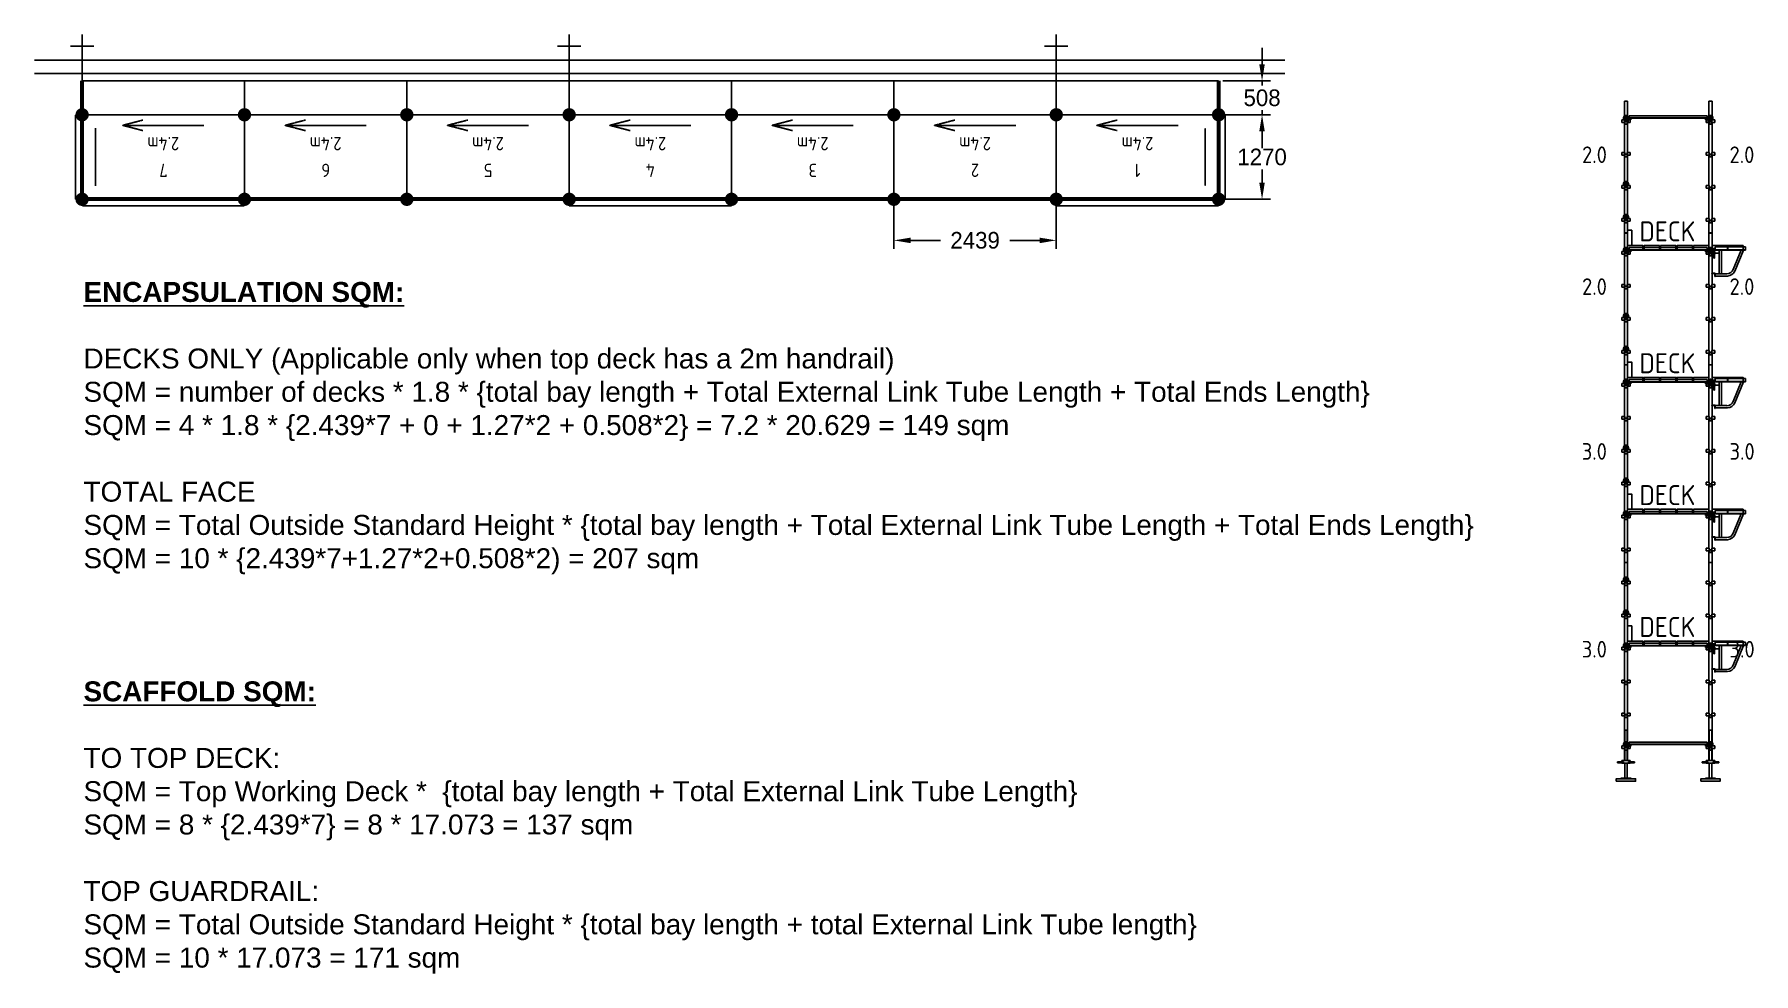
# Model space of a CAD drawing. Header units: millimetres. Extents: x 41163 to 66989, y 7825 to 21938.
import ezdxf
from ezdxf.enums import TextEntityAlignment as Align

# ---------------------------------------------------------------- set-up
doc = ezdxf.new("R2010")
doc.units = ezdxf.units.MM
doc.linetypes.add('KwikScaf_DASHED', pattern=[3.75, 2.5, -1.25])
doc.linetypes.add('KwikScaf_Line', pattern=[1, 1, 0])
doc.layers.add('ENCAPSULATION SQM', color=104, linetype='Continuous', lineweight=60)
for name, color, linetype in [('KwikScaf Matrix', 7, 'Continuous'), ('KwikScaf Schematic', 7, 'Continuous'), ('KwikScaf Sections', 7, 'Continuous')]:
    doc.layers.add(name, color=color, linetype=linetype)
doc.styles.add('KwikScaf ISO', font='isocp.shx')
doc.dimstyles.new('Scale 100 ISO-25', dxfattribs={"dimscale": 100, "dimtxt": 2.5, "dimasz": 2.5, "dimexe": 1.25, "dimexo": 0.625, "dimtad": 0, "dimtih": 1, "dimtoh": 1, "dimdsep": 46, "dimtxsty": 'Standard', "dimcen": 2.5, "dimadec": 0, "dimazin": 0, "dimtfac": 1, "dimtmove": 0, "dimatfit": 3, "dimfxl": 1, "dimarcsym": 0})

# ---------------------------------------------------------------- blocks, each defined once
blk = doc.blocks.new('2D Standard 3 Metre')
at = {"layer": 'KwikScaf Matrix', "color": 0, "extrusion": (0, 1, 0)}
for p, q in [((-185, -24), (-185, 24)), ((-185, 24), (-8, 24)), ((-33, 16), (7, 16)), ((-33, 16), (-33, 6)), ((-33, 6), (-33, -6)), ((-8, 64), (-8, 60)), ((-8, 64), (32, 64)), ((-8, 60), (-8, 22)), ((-8, 22), (32, 22)), ((-8, 22), (-8, 18)), ((32, 18), (-8, 18)), ((7, 6), (7, 16)), ((7, -6), (7, 6)), ((32, 60), (32, 64)), ((32, 22), (32, 60)), ((32, 24), (487, 24)), ((32, 18), (32, 22)), ((462, 16), (462, 6)), ((462, 16), (502, 16)), ((462, 6), (462, -6)), ((487, 64), (487, 60)), ((487, 64), (527, 64)), ((487, 60), (487, 22)), ((487, 22), (527, 22)), ((487, 22), (487, 18)), ((527, 18), (487, 18)), ((502, 6), (502, 16)), ((502, -6), (502, 6)), ((527, 60), (527, 64)), ((527, 22), (527, 60)), ((527, 24), (982, 24)), ((527, 18), (527, 22)), ((957, 16), (997, 16)), ((957, 16), (957, 6)), ((957, 6), (957, -6)), ((982, 64), (982, 60)), ((982, 64), (1022, 64)), ((982, 60), (982, 22)), ((982, 22), (1022, 22)), ((982, 22), (982, 18)), ((1022, 18), (982, 18)), ((997, 6), (997, 16)), ((997, -6), (997, 6)), ((1022, 60), (1022, 64)), ((1022, 22), (1022, 60)), ((1022, 24), (1477, 24)), ((1022, 18), (1022, 22)), ((1452, 16), (1492, 16)), ((1452, 16), (1452, 6)), ((1452, 6), (1452, -6)), ((1477, 64), (1477, 60)), ((1477, 64), (1517, 64)), ((1477, 60), (1477, 22)), ((1477, 22), (1517, 22)), ((1477, 22), (1477, 18)), ((1517, 18), (1477, 18)), ((1492, 6), (1492, 16)), ((1492, -6), (1492, 6)), ((1517, 60), (1517, 64)), ((1517, 22), (1517, 60)), ((1517, 24), (1972, 24)), ((1517, 18), (1517, 22)), ((1947, 16), (1987, 16)), ((1947, 16), (1947, 6)), ((1947, 6), (1947, -6)), ((1972, 64), (1972, 60)), ((1972, 64), (2012, 64)), ((1972, 60), (1972, 22)), ((1972, 22), (2012, 22)), ((1972, 22), (1972, 18)), ((2012, 18), (1972, 18)), ((1987, 6), (1987, 16)), ((1987, -6), (1987, 6)), ((2012, 60), (2012, 64)), ((2012, 22), (2012, 60)), ((2012, 24), (2467, 24)), ((2012, 18), (2012, 22)), ((2442, 16), (2442, 6)), ((2442, 16), (2482, 16)), ((2442, 6), (2442, -6)), ((2467, 64), (2467, 60)), ((2467, 64), (2507, 64)), ((2467, 60), (2467, 22)), ((2467, 22), (2507, 22)), ((2467, 22), (2467, 18)), ((2507, 18), (2467, 18)), ((2482, 6), (2482, 16)), ((2482, -6), (2482, 6)), ((2507, 60), (2507, 64)), ((2507, 22), (2507, 60)), ((2507, 24), (2787, 24)), ((2507, 18), (2507, 22)), ((2787, 24), (2787, -24)), ((-185, -24), (-8, -24)), ((-33, -6), (-33, -16)), ((-33, -16), (7, -16)), ((-8, -18), (32, -18)), ((-8, -18), (-8, -22)), ((-8, -22), (-8, -60)), ((-8, -22), (32, -22)), ((-8, -60), (-8, -64)), ((-8, -64), (32, -64)), ((7, -16), (7, -6)), ((32, -22), (32, -18)), ((32, -60), (32, -22)), ((32, -24), (487, -24)), ((32, -64), (32, -60)), ((462, -6), (462, -16)), ((462, -16), (502, -16)), ((487, -18), (527, -18)), ((487, -18), (487, -22)), ((487, -22), (487, -60)), ((487, -22), (527, -22)), ((487, -60), (487, -64)), ((487, -64), (527, -64)), ((502, -16), (502, -6)), ((527, -22), (527, -18)), ((527, -60), (527, -22)), ((527, -24), (982, -24)), ((527, -64), (527, -60)), ((957, -6), (957, -16)), ((957, -16), (997, -16)), ((982, -18), (1022, -18)), ((982, -18), (982, -22)), ((982, -22), (982, -60)), ((982, -22), (1022, -22)), ((982, -60), (982, -64)), ((982, -64), (1022, -64)), ((997, -16), (997, -6)), ((1022, -22), (1022, -18)), ((1022, -60), (1022, -22)), ((1022, -24), (1477, -24)), ((1022, -64), (1022, -60)), ((1452, -6), (1452, -16)), ((1452, -16), (1492, -16)), ((1477, -18), (1517, -18)), ((1477, -18), (1477, -22)), ((1477, -22), (1477, -60)), ((1477, -22), (1517, -22)), ((1477, -60), (1477, -64)), ((1477, -64), (1517, -64)), ((1492, -16), (1492, -6)), ((1517, -22), (1517, -18)), ((1517, -60), (1517, -22)), ((1517, -24), (1972, -24)), ((1517, -64), (1517, -60)), ((1947, -6), (1947, -16)), ((1947, -16), (1987, -16)), ((1972, -18), (2012, -18)), ((1972, -18), (1972, -22)), ((1972, -22), (1972, -60)), ((1972, -22), (2012, -22)), ((1972, -60), (1972, -64)), ((1972, -64), (2012, -64)), ((1987, -16), (1987, -6)), ((2012, -22), (2012, -18)), ((2012, -60), (2012, -22)), ((2012, -24), (2467, -24)), ((2012, -64), (2012, -60)), ((2442, -6), (2442, -16)), ((2442, -16), (2482, -16)), ((2467, -18), (2507, -18)), ((2467, -18), (2467, -22)), ((2467, -22), (2467, -60)), ((2467, -22), (2507, -22)), ((2467, -60), (2467, -64)), ((2467, -64), (2507, -64)), ((2482, -16), (2482, -6)), ((2507, -22), (2507, -18)), ((2507, -60), (2507, -22)), ((2507, -24), (2787, -24)), ((2507, -64), (2507, -60))]:
    blk.add_line(p, q, dxfattribs=at)
blk = doc.blocks.new('2D Standard 2 Metre')
at = {"layer": 'KwikScaf Matrix', "color": 0, "extrusion": (0, 1, 0)}
for p, q in [((-185, -24), (-185, 24)), ((-185, 24), (-8, 24)), ((-33, 16), (7, 16)), ((-33, 16), (-33, 6)), ((-33, 6), (-33, -6)), ((-8, 64), (-8, 60)), ((-8, 64), (32, 64)), ((-8, 60), (-8, 22)), ((-8, 22), (32, 22)), ((-8, 22), (-8, 18)), ((32, 18), (-8, 18)), ((7, 6), (7, 16)), ((7, -6), (7, 6)), ((32, 60), (32, 64)), ((32, 22), (32, 60)), ((32, 24), (487, 24)), ((32, 18), (32, 22)), ((462, 16), (502, 16)), ((462, 16), (462, 6)), ((462, 6), (462, -6)), ((487, 64), (487, 60)), ((487, 64), (527, 64)), ((487, 60), (487, 22)), ((487, 22), (527, 22)), ((487, 22), (487, 18)), ((527, 18), (487, 18)), ((502, 6), (502, 16)), ((502, -6), (502, 6)), ((527, 60), (527, 64)), ((527, 22), (527, 60)), ((527, 24), (982, 24)), ((527, 18), (527, 22)), ((957, 16), (997, 16)), ((957, 16), (957, 6)), ((957, 6), (957, -6)), ((982, 64), (982, 60)), ((982, 64), (1022, 64)), ((982, 60), (982, 22)), ((982, 22), (1022, 22)), ((982, 22), (982, 18)), ((1022, 18), (982, 18)), ((997, 6), (997, 16)), ((997, -6), (997, 6)), ((1022, 60), (1022, 64)), ((1022, 22), (1022, 60)), ((1022, 24), (1477, 24)), ((1022, 18), (1022, 22)), ((1452, 16), (1492, 16)), ((1452, 16), (1452, 6)), ((1452, 6), (1452, -6)), ((1477, 64), (1517, 64)), ((1477, 64), (1477, 60)), ((1477, 60), (1477, 22)), ((1477, 22), (1517, 22)), ((1477, 22), (1477, 18)), ((1517, 18), (1477, 18)), ((1492, 6), (1492, 16)), ((1492, -6), (1492, 6)), ((1517, 60), (1517, 64)), ((1517, 22), (1517, 60)), ((1517, 24), (1796, 24)), ((1517, 18), (1517, 22)), ((1796, 24), (1796, -24)), ((-185, -24), (-8, -24)), ((-33, -6), (-33, -16)), ((-33, -16), (7, -16)), ((-8, -18), (32, -18)), ((-8, -18), (-8, -22)), ((-8, -22), (-8, -60)), ((-8, -22), (32, -22)), ((-8, -60), (-8, -64)), ((-8, -64), (32, -64)), ((7, -16), (7, -6)), ((32, -22), (32, -18)), ((32, -60), (32, -22)), ((32, -24), (487, -24)), ((32, -64), (32, -60)), ((462, -6), (462, -16)), ((462, -16), (502, -16)), ((487, -18), (527, -18)), ((487, -18), (487, -22)), ((487, -22), (487, -60)), ((487, -22), (527, -22)), ((487, -60), (487, -64)), ((487, -64), (527, -64)), ((502, -16), (502, -6)), ((527, -22), (527, -18)), ((527, -60), (527, -22)), ((527, -24), (982, -24)), ((527, -64), (527, -60)), ((957, -6), (957, -16)), ((957, -16), (997, -16)), ((982, -18), (1022, -18)), ((982, -18), (982, -22)), ((982, -22), (982, -60)), ((982, -22), (1022, -22)), ((982, -60), (982, -64)), ((982, -64), (1022, -64)), ((997, -16), (997, -6)), ((1022, -22), (1022, -18)), ((1022, -60), (1022, -22)), ((1022, -24), (1477, -24)), ((1022, -64), (1022, -60)), ((1452, -6), (1452, -16)), ((1452, -16), (1492, -16)), ((1477, -18), (1517, -18)), ((1477, -18), (1477, -22)), ((1477, -22), (1517, -22)), ((1477, -22), (1477, -60)), ((1477, -60), (1477, -64)), ((1477, -64), (1517, -64)), ((1492, -16), (1492, -6)), ((1517, -22), (1517, -18)), ((1517, -60), (1517, -22)), ((1517, -24), (1796, -24)), ((1517, -64), (1517, -60))]:
    blk.add_line(p, q, dxfattribs=at)
blk = doc.blocks.new('2D Jack Adjustable Screw')
at = {"color": 0, "extrusion": (1, -1.83691e-16, 2.30446e-16)}
for p, q in [((-265.5, 100), (-273.5, 100)), ((-273.5, 100), (-273.5, -52)), ((-265.5, 100), (-265.5, -52)), ((-265.5, 42.5), (-40, 42.5)), ((-265.5, 5.5), (-40, 5.5)), ((-40, 87.75), (-35, 87.75)), ((-40, 87.75), (-40, 24)), ((-40, 24), (-40, -39.75)), ((-35, 151.5), (-20, 151.5)), ((-35, 62.25), (-35, 151.5)), ((-35, 62.25), (-20, 62.25)), ((-20, 62.25), (-20, 151.5)), ((-20, 87.75), (0, 87.75)), ((0, 24), (0, 87.75)), ((0, 42.5), (454.5, 42.5)), ((0, -39.75), (0, 24)), ((0, 5.5), (454.5, 5.5)), ((454.5, 24), (454.5, 42.5)), ((454.5, 5.5), (454.5, 24)), ((-265.5, -52), (-273.5, -52)), ((-40, -39.75), (-35, -39.75)), ((-20, -14.25), (-35, -14.25)), ((-35, -103.5), (-35, -14.25)), ((-35, -103.5), (-20, -103.5)), ((-20, -103.5), (-20, -14.25)), ((-20, -39.75), (0, -39.75))]:
    blk.add_line(p, q, dxfattribs=at)
blk = doc.blocks.new('2D SBB 2 Board')
at = {"color": 0}
for p, q in [((47, 440), (0, 440)), ((0, 440), (0, 392)), ((0, 392), (106, 392)), ((8, 466), (38, 466)), ((11, 440), (8, 466)), ((28, 316), (18, 392)), ((38, 316), (28, 316)), ((38, 466), (38, 440)), ((38, 392), (38, 316)), ((504, 491), (47, 491)), ((47, 491), (47, 445)), ((504, 445), (47, 445)), ((47, 445), (47, 440)), ((504, 440), (47, 440)), ((106, 392), (106, 440)), ((106, 84), (106, 392)), ((140, 84), (140, 440)), ((315, 147), (437, 440)), ((343, 124), (473, 440)), ((504, 445), (504, 491)), ((504, 440), (504, 445)), ((-4, 93), (47, 93)), ((-4, 88), (-4, 93)), ((42, 88), (-4, 88)), ((42, 42), (42, 88)), ((47, 42), (42, 42)), ((47, 93), (47, 42)), ((47, 84), (106, 84)), ((47, 50), (232, 50)), ((106, 84), (123, 84)), ((123, 84), (140, 84)), ((140, 84), (222, 84))]:
    blk.add_line(p, q, dxfattribs=at)
for radius, start, end in [(102, 270, 339.4078), (136, 274.3209, 333.1791)]:
    blk.add_arc((222, 185), radius, start, end, dxfattribs=at)
blk = doc.blocks.new('2D Transom 1.2 Metre')
at = {"color": 0, "extrusion": (0, 1, -1.83691e-16)}
for p, q in [((0, 50), (20, 50)), ((0, -25), (0, 50)), ((50, 0), (13, 0)), ((20, 50), (17, 25)), ((17, 25), (25, 25)), ((1197, 63), (25, 63)), ((25, 63), (25, 30)), ((1197, 30), (25, 30)), ((25, 30), (25, 25)), ((1197, 25), (25, 25)), ((50, 25), (50, 0)), ((1172, 25), (1172, 0)), ((1197, 30), (1197, 63)), ((1197, 25), (1197, 30)), ((1205, 25), (1197, 25)), ((1202, 50), (1205, 25)), ((1222, 50), (1202, 50)), ((1222, -25), (1222, 50)), ((10, -25), (0, -25)), ((13, 0), (10, -25)), ((1172, 0), (1209, 0)), ((1209, 0), (1212, -25)), ((1212, -25), (1222, -25))]:
    blk.add_line(p, q, dxfattribs=at)
blk = doc.blocks.new('*D24')
at = {"color": 0, "lineweight": -2, "transparency": 16777216}
for p, q in [((54074, 19398), (54074, 18718)), ((56513, 19398), (56513, 18718)), ((54324, 18843), (54773, 18843)), ((56263, 18843), (55815, 18843))]:
    blk.add_line(p, q, dxfattribs=at)
at = {"color": 0, "transparency": 16777216}
for points in [[(54324, 18884), (54324, 18801), (54074, 18843)], [(56263, 18884), (56263, 18801), (56513, 18843)]]:
    blk.add_solid(points, dxfattribs=at)
at = {"layer": 'Defpoints', "color": 0, "transparency": 16777216}
for p in [(54074, 19460), (56513, 19460), (56513, 18843)]:
    blk.add_point(p, dxfattribs=at)
at = {"color": 0, "transparency": 16777216, "insert": (55294, 18843), "char_height": 250, "attachment_point": 5}
blk.add_mtext('2439', dxfattribs=at)
blk = doc.blocks.new('*D25')
at = {"color": 0, "lineweight": -2, "transparency": 16777216}
for p, q in [((59015, 20730), (59730, 20730)), ((59605, 20480), (59605, 20283)), ((59605, 19710), (59605, 19908)), ((59015, 19460), (59730, 19460))]:
    blk.add_line(p, q, dxfattribs=at)
at = {"color": 0, "transparency": 16777216}
for points in [[(59563, 20480), (59646, 20480), (59605, 20730)], [(59563, 19710), (59646, 19710), (59605, 19460)]]:
    blk.add_solid(points, dxfattribs=at)
at = {"layer": 'Defpoints', "color": 0, "transparency": 16777216}
for p in [(58952, 20730), (59605, 20730), (58952, 19460)]:
    blk.add_point(p, dxfattribs=at)
at = {"color": 0, "transparency": 16777216, "insert": (59605, 20095), "char_height": 250, "attachment_point": 5}
blk.add_mtext('1270', dxfattribs=at)
blk = doc.blocks.new('*D26')
at = {"color": 0, "lineweight": -2, "transparency": 16777216}
for p, q in [((59605, 21488), (59605, 21738)), ((59015, 21238), (59730, 21238)), ((59605, 21238), (59605, 21172)), ((59015, 20730), (59730, 20730)), ((59605, 20730), (59605, 20797)), ((59605, 20480), (59605, 20230))]:
    blk.add_line(p, q, dxfattribs=at)
at = {"color": 0, "transparency": 16777216}
for points in [[(59563, 21488), (59646, 21488), (59605, 21238)], [(59563, 20480), (59646, 20480), (59605, 20730)]]:
    blk.add_solid(points, dxfattribs=at)
at = {"layer": 'Defpoints', "color": 0, "transparency": 16777216}
for p in [(58952, 21238), (59605, 21238), (58952, 20730)]:
    blk.add_point(p, dxfattribs=at)
at = {"color": 0, "transparency": 16777216, "insert": (59605, 20984), "char_height": 250, "attachment_point": 5}
blk.add_mtext('508', dxfattribs=at)

msp = doc.modelspace()

# ---------------------------------------------------------------- linework, layer by layer
for p, q in [((41162.534, 21548.373), (59945.454, 21548.373)), ((41162.534, 21348.373), (59945.454, 21348.373))]:
    msp.add_line(p, q)
at = {"layer": 'ENCAPSULATION SQM'}
msp.add_lwpolyline([(58952.4, 21238.112), (58952.4, 19460.112), (41879.4, 19460.112), (41879.4, 21238.112)], dxfattribs=at)
at = {"layer": 'KwikScaf Schematic', "color": 1, "linetype": 'KwikScaf_Line'}
for p, q in [((42054.4, 21763.112), (41704.4, 21763.112)), ((41879.4, 21238.112), (41879.4, 21938.112)), ((49371.4, 21763.112), (49021.4, 21763.112)), ((49196.4, 21238.112), (49196.4, 21938.112)), ((56688.4, 21763.112), (56338.4, 21763.112)), ((56513.4, 21238.112), (56513.4, 21938.112)), ((41879.4, 20730.112), (41879.4, 21238.112)), ((41879.4, 21238.112), (44318.4, 21238.112)), ((44318.4, 20730.112), (44318.4, 21238.112)), ((44318.4, 21238.112), (46757.4, 21238.112)), ((44318.4, 21238.112), (44318.4, 20730.112)), ((46757.4, 20730.112), (46757.4, 21238.112)), ((46757.4, 21238.112), (49196.4, 21238.112)), ((46757.4, 21238.112), (46757.4, 20730.112)), ((49196.4, 20730.112), (49196.4, 21238.112)), ((49196.4, 21238.112), (51635.4, 21238.112)), ((49196.4, 21238.112), (49196.4, 20730.112)), ((51635.4, 20730.112), (51635.4, 21238.112)), ((51635.4, 21238.112), (54074.4, 21238.112)), ((51635.4, 21238.112), (51635.4, 20730.112)), ((54074.4, 20730.112), (54074.4, 21238.112)), ((54074.4, 21238.112), (56513.4, 21238.112)), ((54074.4, 21238.112), (54074.4, 20730.112)), ((56513.4, 20730.112), (56513.4, 21238.112)), ((56513.4, 21238.112), (58952.4, 21238.112)), ((56513.4, 21238.112), (56513.4, 20730.112)), ((58952.4, 21238.112), (58952.4, 20730.112)), ((41879.4, 20730.112), (41879.4, 19460.112)), ((44318.4, 20730.112), (41879.4, 20730.112)), ((44318.4, 20730.112), (44318.4, 19460.112)), ((46757.4, 20730.112), (44318.4, 20730.112)), ((46757.4, 20730.112), (46757.4, 19460.112)), ((49196.4, 20730.112), (46757.4, 20730.112)), ((49196.4, 20730.112), (49196.4, 19460.112)), ((51635.4, 20730.112), (49196.4, 20730.112)), ((51635.4, 20730.112), (51635.4, 19460.112)), ((54074.4, 20730.112), (51635.4, 20730.112)), ((54074.4, 20730.112), (54074.4, 19460.112)), ((56513.4, 20730.112), (54074.4, 20730.112)), ((56513.4, 20730.112), (56513.4, 19460.112)), ((58952.4, 20730.112), (56513.4, 20730.112)), ((58952.4, 20730.112), (58952.4, 19460.112)), ((42489.15, 20571.362), (42794.025, 20650.737)), ((43708.65, 20571.362), (42489.15, 20571.362)), ((42489.15, 20571.362), (42794.025, 20491.987)), ((44928.15, 20571.362), (45233.025, 20650.737)), ((46147.65, 20571.362), (44928.15, 20571.362)), ((44928.15, 20571.362), (45233.025, 20491.987)), ((47367.15, 20571.362), (47672.025, 20650.737)), ((48586.65, 20571.362), (47367.15, 20571.362)), ((47367.15, 20571.362), (47672.025, 20491.987)), ((49806.15, 20571.362), (50111.025, 20650.737)), ((51025.65, 20571.362), (49806.15, 20571.362)), ((49806.15, 20571.362), (50111.025, 20491.987)), ((52245.15, 20571.362), (52550.025, 20650.737)), ((53464.65, 20571.362), (52245.15, 20571.362)), ((52245.15, 20571.362), (52550.025, 20491.987)), ((54684.15, 20571.362), (54989.025, 20650.737)), ((55903.65, 20571.362), (54684.15, 20571.362)), ((54684.15, 20571.362), (54989.025, 20491.987)), ((57123.15, 20571.362), (57428.025, 20650.737)), ((58342.65, 20571.362), (57123.15, 20571.362)), ((57123.15, 20571.362), (57428.025, 20491.987)), ((44318.4, 19460.112), (41879.4, 19460.112)), ((46757.4, 19460.112), (44318.4, 19460.112)), ((49196.4, 19460.112), (46757.4, 19460.112)), ((51635.4, 19460.112), (49196.4, 19460.112)), ((54074.4, 19460.112), (51635.4, 19460.112)), ((56513.4, 19460.112), (54074.4, 19460.112)), ((58952.4, 19460.112), (56513.4, 19460.112))]:
    msp.add_line(p, q, dxfattribs=at)
at = {"layer": 'KwikScaf Schematic', "color": 1, "linetype": 'KwikScaf_DASHED'}
for p, q in [((41779.4, 19460.112), (41779.4, 20730.112)), ((59052.4, 20730.112), (59052.4, 19460.112)), ((42079.4, 19660.112), (42079.4, 20530.112)), ((58752.4, 20530.112), (58752.4, 19660.112)), ((41879.4, 19360.112), (44318.4, 19360.112)), ((49196.4, 19360.112), (51635.4, 19360.112)), ((56513.4, 19360.112), (58952.4, 19360.112))]:
    msp.add_line(p, q, dxfattribs=at)
at = {"layer": 'KwikScaf Schematic', "color": 1, "linetype": 'KwikScaf_Line'}
for points in [[(41879.4, 20680.112, 100, 100, -0.198912367), (41844.045, 20694.757, 100, 100, -0.198912367), (41829.4, 20730.112, 100, 100, -0.198912367), (41844.045, 20765.468, 100, 100, -0.198912367), (41879.4, 20780.112, 100, 100, -0.198912367), (41914.756, 20765.468, 100, 100, -0.198912367), (41929.4, 20730.112, 100, 100, -0.198912367), (41914.756, 20694.757, 100, 100, -0.198912367)], [(44318.4, 20680.112, 100, 100, -0.198912367), (44283.045, 20694.757, 100, 100, -0.198912367), (44268.4, 20730.112, 100, 100, -0.198912367), (44283.045, 20765.468, 100, 100, -0.198912367), (44318.4, 20780.112, 100, 100, -0.198912367), (44353.756, 20765.468, 100, 100, -0.198912367), (44368.4, 20730.112, 100, 100, -0.198912367), (44353.756, 20694.757, 100, 100, -0.198912367)], [(46757.4, 20680.112, 100, 100, -0.198912367), (46722.045, 20694.757, 100, 100, -0.198912367), (46707.4, 20730.112, 100, 100, -0.198912367), (46722.045, 20765.468, 100, 100, -0.198912367), (46757.4, 20780.112, 100, 100, -0.198912367), (46792.756, 20765.468, 100, 100, -0.198912367), (46807.4, 20730.112, 100, 100, -0.198912367), (46792.756, 20694.757, 100, 100, -0.198912367)], [(49196.4, 20680.112, 100, 100, -0.198912367), (49161.045, 20694.757, 100, 100, -0.198912367), (49146.4, 20730.112, 100, 100, -0.198912367), (49161.045, 20765.468, 100, 100, -0.198912367), (49196.4, 20780.112, 100, 100, -0.198912367), (49231.756, 20765.468, 100, 100, -0.198912367), (49246.4, 20730.112, 100, 100, -0.198912367), (49231.756, 20694.757, 100, 100, -0.198912367)], [(51635.4, 20680.112, 100, 100, -0.198912367), (51600.045, 20694.757, 100, 100, -0.198912367), (51585.4, 20730.112, 100, 100, -0.198912367), (51600.045, 20765.468, 100, 100, -0.198912367), (51635.4, 20780.112, 100, 100, -0.198912367), (51670.756, 20765.468, 100, 100, -0.198912367), (51685.4, 20730.112, 100, 100, -0.198912367), (51670.756, 20694.757, 100, 100, -0.198912367)], [(54074.4, 20680.112, 100, 100, -0.198912367), (54039.045, 20694.757, 100, 100, -0.198912367), (54024.4, 20730.112, 100, 100, -0.198912367), (54039.045, 20765.468, 100, 100, -0.198912367), (54074.4, 20780.112, 100, 100, -0.198912367), (54109.756, 20765.468, 100, 100, -0.198912367), (54124.4, 20730.112, 100, 100, -0.198912367), (54109.756, 20694.757, 100, 100, -0.198912367)], [(56513.4, 20680.112, 100, 100, -0.198912367), (56478.045, 20694.757, 100, 100, -0.198912367), (56463.4, 20730.112, 100, 100, -0.198912367), (56478.045, 20765.468, 100, 100, -0.198912367), (56513.4, 20780.112, 100, 100, -0.198912367), (56548.756, 20765.468, 100, 100, -0.198912367), (56563.4, 20730.112, 100, 100, -0.198912367), (56548.756, 20694.757, 100, 100, -0.198912367)], [(41879.4, 19410.112, 100, 100, -0.198912367), (41844.045, 19424.757, 100, 100, -0.198912367), (41829.4, 19460.112, 100, 100, -0.198912367), (41844.045, 19495.468, 100, 100, -0.198912367), (41879.4, 19510.112, 100, 100, -0.198912367), (41914.756, 19495.468, 100, 100, -0.198912367), (41929.4, 19460.112, 100, 100, -0.198912367), (41914.756, 19424.757, 100, 100, -0.198912367)], [(44318.4, 19410.112, 100, 100, -0.198912367), (44283.045, 19424.757, 100, 100, -0.198912367), (44268.4, 19460.112, 100, 100, -0.198912367), (44283.045, 19495.468, 100, 100, -0.198912367), (44318.4, 19510.112, 100, 100, -0.198912367), (44353.756, 19495.468, 100, 100, -0.198912367), (44368.4, 19460.112, 100, 100, -0.198912367), (44353.756, 19424.757, 100, 100, -0.198912367)], [(46757.4, 19410.112, 100, 100, -0.198912367), (46722.045, 19424.757, 100, 100, -0.198912367), (46707.4, 19460.112, 100, 100, -0.198912367), (46722.045, 19495.468, 100, 100, -0.198912367), (46757.4, 19510.112, 100, 100, -0.198912367), (46792.756, 19495.468, 100, 100, -0.198912367), (46807.4, 19460.112, 100, 100, -0.198912367), (46792.756, 19424.757, 100, 100, -0.198912367)], [(49196.4, 19410.112, 100, 100, -0.198912367), (49161.045, 19424.757, 100, 100, -0.198912367), (49146.4, 19460.112, 100, 100, -0.198912367), (49161.045, 19495.468, 100, 100, -0.198912367), (49196.4, 19510.112, 100, 100, -0.198912367), (49231.756, 19495.468, 100, 100, -0.198912367), (49246.4, 19460.112, 100, 100, -0.198912367), (49231.756, 19424.757, 100, 100, -0.198912367)], [(51635.4, 19410.112, 100, 100, -0.198912367), (51600.045, 19424.757, 100, 100, -0.198912367), (51585.4, 19460.112, 100, 100, -0.198912367), (51600.045, 19495.468, 100, 100, -0.198912367), (51635.4, 19510.112, 100, 100, -0.198912367), (51670.756, 19495.468, 100, 100, -0.198912367), (51685.4, 19460.112, 100, 100, -0.198912367), (51670.756, 19424.757, 100, 100, -0.198912367)], [(54074.4, 19410.112, 100, 100, -0.198912367), (54039.045, 19424.757, 100, 100, -0.198912367), (54024.4, 19460.112, 100, 100, -0.198912367), (54039.045, 19495.468, 100, 100, -0.198912367), (54074.4, 19510.112, 100, 100, -0.198912367), (54109.756, 19495.468, 100, 100, -0.198912367), (54124.4, 19460.112, 100, 100, -0.198912367), (54109.756, 19424.757, 100, 100, -0.198912367)], [(56513.4, 19410.112, 100, 100, -0.198912367), (56478.045, 19424.757, 100, 100, -0.198912367), (56463.4, 19460.112, 100, 100, -0.198912367), (56478.045, 19495.468, 100, 100, -0.198912367), (56513.4, 19510.112, 100, 100, -0.198912367), (56548.756, 19495.468, 100, 100, -0.198912367), (56563.4, 19460.112, 100, 100, -0.198912367), (56548.756, 19424.757, 100, 100, -0.198912367)]]:
    msp.add_lwpolyline(points, format="xyseb", close=True, dxfattribs=at)
at = {"layer": 'KwikScaf Schematic', "color": 1, "linetype": 'KwikScaf_Line', "const_width": 100}
for points in [[(44318.4, 20680.112, -0.198912367), (44283.045, 20694.757, -0.198912367), (44268.4, 20730.112, -0.198912367), (44283.045, 20765.468, -0.198912367), (44318.4, 20780.112, -0.198912367), (44353.756, 20765.468, -0.198912367), (44368.4, 20730.112, -0.198912367), (44353.756, 20694.757, -0.198912367)], [(46757.4, 20680.112, -0.198912367), (46722.045, 20694.757, -0.198912367), (46707.4, 20730.112, -0.198912367), (46722.045, 20765.468, -0.198912367), (46757.4, 20780.112, -0.198912367), (46792.756, 20765.468, -0.198912367), (46807.4, 20730.112, -0.198912367), (46792.756, 20694.757, -0.198912367)], [(49196.4, 20680.112, -0.198912367), (49161.045, 20694.757, -0.198912367), (49146.4, 20730.112, -0.198912367), (49161.045, 20765.468, -0.198912367), (49196.4, 20780.112, -0.198912367), (49231.756, 20765.468, -0.198912367), (49246.4, 20730.112, -0.198912367), (49231.756, 20694.757, -0.198912367)], [(51635.4, 20680.112, -0.198912367), (51600.045, 20694.757, -0.198912367), (51585.4, 20730.112, -0.198912367), (51600.045, 20765.468, -0.198912367), (51635.4, 20780.112, -0.198912367), (51670.756, 20765.468, -0.198912367), (51685.4, 20730.112, -0.198912367), (51670.756, 20694.757, -0.198912367)], [(54074.4, 20680.112, -0.198912367), (54039.045, 20694.757, -0.198912367), (54024.4, 20730.112, -0.198912367), (54039.045, 20765.468, -0.198912367), (54074.4, 20780.112, -0.198912367), (54109.756, 20765.468, -0.198912367), (54124.4, 20730.112, -0.198912367), (54109.756, 20694.757, -0.198912367)], [(56513.4, 20680.112, -0.198912367), (56478.045, 20694.757, -0.198912367), (56463.4, 20730.112, -0.198912367), (56478.045, 20765.468, -0.198912367), (56513.4, 20780.112, -0.198912367), (56548.756, 20765.468, -0.198912367), (56563.4, 20730.112, -0.198912367), (56548.756, 20694.757, -0.198912367)], [(58952.4, 20680.112, -0.198912367), (58917.045, 20694.757, -0.198912367), (58902.4, 20730.112, -0.198912367), (58917.045, 20765.468, -0.198912367), (58952.4, 20780.112, -0.198912367), (58987.756, 20765.468, -0.198912367), (59002.4, 20730.112, -0.198912367), (58987.756, 20694.757, -0.198912367)], [(44318.4, 19410.112, -0.198912367), (44283.045, 19424.757, -0.198912367), (44268.4, 19460.112, -0.198912367), (44283.045, 19495.468, -0.198912367), (44318.4, 19510.112, -0.198912367), (44353.756, 19495.468, -0.198912367), (44368.4, 19460.112, -0.198912367), (44353.756, 19424.757, -0.198912367)], [(46757.4, 19410.112, -0.198912367), (46722.045, 19424.757, -0.198912367), (46707.4, 19460.112, -0.198912367), (46722.045, 19495.468, -0.198912367), (46757.4, 19510.112, -0.198912367), (46792.756, 19495.468, -0.198912367), (46807.4, 19460.112, -0.198912367), (46792.756, 19424.757, -0.198912367)], [(49196.4, 19410.112, -0.198912367), (49161.045, 19424.757, -0.198912367), (49146.4, 19460.112, -0.198912367), (49161.045, 19495.468, -0.198912367), (49196.4, 19510.112, -0.198912367), (49231.756, 19495.468, -0.198912367), (49246.4, 19460.112, -0.198912367), (49231.756, 19424.757, -0.198912367)], [(51635.4, 19410.112, -0.198912367), (51600.045, 19424.757, -0.198912367), (51585.4, 19460.112, -0.198912367), (51600.045, 19495.468, -0.198912367), (51635.4, 19510.112, -0.198912367), (51670.756, 19495.468, -0.198912367), (51685.4, 19460.112, -0.198912367), (51670.756, 19424.757, -0.198912367)], [(54074.4, 19410.112, -0.198912367), (54039.045, 19424.757, -0.198912367), (54024.4, 19460.112, -0.198912367), (54039.045, 19495.468, -0.198912367), (54074.4, 19510.112, -0.198912367), (54109.756, 19495.468, -0.198912367), (54124.4, 19460.112, -0.198912367), (54109.756, 19424.757, -0.198912367)], [(56513.4, 19410.112, -0.198912367), (56478.045, 19424.757, -0.198912367), (56463.4, 19460.112, -0.198912367), (56478.045, 19495.468, -0.198912367), (56513.4, 19510.112, -0.198912367), (56548.756, 19495.468, -0.198912367), (56563.4, 19460.112, -0.198912367), (56548.756, 19424.757, -0.198912367)], [(58952.4, 19410.112, -0.198912367), (58917.045, 19424.757, -0.198912367), (58902.4, 19460.112, -0.198912367), (58917.045, 19495.468, -0.198912367), (58952.4, 19510.112, -0.198912367), (58987.756, 19495.468, -0.198912367), (59002.4, 19460.112, -0.198912367), (58987.756, 19424.757, -0.198912367)]]:
    msp.add_lwpolyline(points, format="xyb", close=True, dxfattribs=at)
at = {"layer": 'KwikScaf Sections', "color": 40, "const_width": 50}
for points in [[(65046.378, 20680.951, 1), (65096.378, 20680.951, 1)], [(66316.378, 20680.951, 1), (66366.378, 20680.951, 1)], [(65046.378, 18699.631, 1), (65096.378, 18699.631, 1)], [(66316.378, 18699.631, 1), (66366.378, 18699.631, 1)], [(65046.378, 16718.311, 1), (65096.378, 16718.311, 1)], [(66316.378, 16718.311, 1), (66366.378, 16718.311, 1)], [(65046.378, 14736.991, 1), (65096.378, 14736.991, 1)], [(66316.378, 14736.991, 1), (66366.378, 14736.991, 1)], [(65046.378, 12755.671, 1), (65096.378, 12755.671, 1)], [(66316.378, 12755.671, 1), (66366.378, 12755.671, 1)], [(65046.378, 11269.681, 1), (65096.378, 11269.681, 1)], [(66316.378, 11269.681, 1), (66366.378, 11269.681, 1)]]:
    msp.add_lwpolyline(points, format="xyb", close=True, dxfattribs=at)
at = {"layer": 'KwikScaf Sections', "color": 70, "const_width": 50}
for points in [[(65046.378, 19690.291, 1), (65096.378, 19690.291, 1)], [(65046.378, 17708.971, 1), (65096.378, 17708.971, 1)], [(65046.378, 15727.651, 1), (65096.378, 15727.651, 1)], [(65046.378, 13746.331, 1), (65096.378, 13746.331, 1)]]:
    msp.add_lwpolyline(points, format="xyb", close=True, dxfattribs=at)
at = {"layer": 'KwikScaf Sections', "color": 80, "const_width": 50}
for points in [[(65046.378, 19194.961, 1), (65096.378, 19194.961, 1)], [(65046.378, 17213.641, 1), (65096.378, 17213.641, 1)], [(65046.378, 15232.321, 1), (65096.378, 15232.321, 1)], [(65046.378, 13251.001, 1), (65096.378, 13251.001, 1)]]:
    msp.add_lwpolyline(points, format="xyb", close=True, dxfattribs=at)
at = {"layer": 'KwikScaf Sections', "color": 90}
for points in [[(65159.378, 18764.631), (65159.378, 18994.631), (65095.378, 18994.631), (65095.378, 18764.631)], [(65159.378, 16783.311), (65159.378, 17013.311), (65095.378, 17013.311), (65095.378, 16783.311)], [(65159.378, 14801.991), (65159.378, 15031.991), (65095.378, 15031.991), (65095.378, 14801.991)], [(65159.378, 12820.671), (65159.378, 13050.671), (65095.378, 13050.671), (65095.378, 12820.671)]]:
    msp.add_lwpolyline(points, close=True, dxfattribs=at)
at = {"layer": 'KwikScaf Sections', "color": 20}
for points in [[(65095.378, 18700.631), (65325.378, 18700.631), (65325.378, 18764.631), (65095.378, 18764.631)], [(65343.378, 18700.631), (65573.378, 18700.631), (65573.378, 18764.631), (65343.378, 18764.631)], [(65591.378, 18700.631), (65821.378, 18700.631), (65821.378, 18764.631), (65591.378, 18764.631)], [(65839.378, 18700.631), (66069.378, 18700.631), (66069.378, 18764.631), (65839.378, 18764.631)], [(66087.378, 18700.631), (66317.378, 18700.631), (66317.378, 18764.631), (66087.378, 18764.631)], [(66365.378, 18700.631), (66595.378, 18700.631), (66595.378, 18764.631), (66365.378, 18764.631)], [(66601.378, 18700.631), (66831.378, 18700.631), (66831.378, 18764.631), (66601.378, 18764.631)], [(65095.378, 16719.311), (65325.378, 16719.311), (65325.378, 16783.311), (65095.378, 16783.311)], [(65343.378, 16719.311), (65573.378, 16719.311), (65573.378, 16783.311), (65343.378, 16783.311)], [(65591.378, 16719.311), (65821.378, 16719.311), (65821.378, 16783.311), (65591.378, 16783.311)], [(65839.378, 16719.311), (66069.378, 16719.311), (66069.378, 16783.311), (65839.378, 16783.311)], [(66087.378, 16719.311), (66317.378, 16719.311), (66317.378, 16783.311), (66087.378, 16783.311)], [(66365.378, 16719.311), (66595.378, 16719.311), (66595.378, 16783.311), (66365.378, 16783.311)], [(66601.378, 16719.311), (66831.378, 16719.311), (66831.378, 16783.311), (66601.378, 16783.311)], [(65095.378, 14737.991), (65325.378, 14737.991), (65325.378, 14801.991), (65095.378, 14801.991)], [(65343.378, 14737.991), (65573.378, 14737.991), (65573.378, 14801.991), (65343.378, 14801.991)], [(65591.378, 14737.991), (65821.378, 14737.991), (65821.378, 14801.991), (65591.378, 14801.991)], [(65839.378, 14737.991), (66069.378, 14737.991), (66069.378, 14801.991), (65839.378, 14801.991)], [(66087.378, 14737.991), (66317.378, 14737.991), (66317.378, 14801.991), (66087.378, 14801.991)], [(66365.378, 14737.991), (66595.378, 14737.991), (66595.378, 14801.991), (66365.378, 14801.991)], [(66601.378, 14737.991), (66831.378, 14737.991), (66831.378, 14801.991), (66601.378, 14801.991)], [(65095.378, 12756.671), (65325.378, 12756.671), (65325.378, 12820.671), (65095.378, 12820.671)], [(65343.378, 12756.671), (65573.378, 12756.671), (65573.378, 12820.671), (65343.378, 12820.671)], [(65591.378, 12756.671), (65821.378, 12756.671), (65821.378, 12820.671), (65591.378, 12820.671)], [(65839.378, 12756.671), (66069.378, 12756.671), (66069.378, 12820.671), (65839.378, 12820.671)], [(66087.378, 12756.671), (66317.378, 12756.671), (66317.378, 12820.671), (66087.378, 12820.671)], [(66365.378, 12756.671), (66595.378, 12756.671), (66595.378, 12820.671), (66365.378, 12820.671)], [(66601.378, 12756.671), (66831.378, 12756.671), (66831.378, 12820.671), (66601.378, 12820.671)]]:
    msp.add_lwpolyline(points, close=True, dxfattribs=at)
at = {"layer": 'KwikScaf Sections', "color": 200}
for points in [[(64926.378, 10715.681), (65216.378, 10715.681), (65216.378, 10753.681), (64926.378, 10753.681)], [(66196.378, 10715.681), (66486.378, 10715.681), (66486.378, 10753.681), (66196.378, 10753.681)]]:
    msp.add_lwpolyline(points, close=True, dxfattribs=at)

# ---------------------------------------------------------------- block references
at = {"layer": 'KwikScaf Sections', "color": 180, "rotation": 89.99999999999993}
for name, p in [('2D Standard 2 Metre', (65071.378, 19138.961)), ('2D Standard 2 Metre', (66341.378, 19138.961)), ('2D Standard 2 Metre', (65071.378, 17157.641)), ('2D Standard 2 Metre', (66341.378, 17157.641)), ('2D Standard 3 Metre', (65071.378, 14185.661)), ('2D Standard 3 Metre', (66341.378, 14185.661)), ('2D Standard 3 Metre', (65071.378, 11213.681)), ('2D Standard 3 Metre', (66341.378, 11213.681))]:
    msp.add_blockref(name, p, dxfattribs=at)
at = {"layer": 'KwikScaf Sections', "color": 50}
for p in [(65095.378, 20651.951), (65095.378, 18670.631), (65095.378, 16689.311), (65095.378, 14707.991), (65095.378, 12726.671), (65095.378, 11240.681)]:
    msp.add_blockref('2D Transom 1.2 Metre', p, dxfattribs=at)
at = {"layer": 'KwikScaf Sections', "color": 210}
for p in [(66365.378, 18257.231), (66365.378, 16275.911), (66365.378, 14294.591), (66365.378, 12313.271)]:
    msp.add_blockref('2D SBB 2 Board', p, dxfattribs=at)
at = {"layer": 'KwikScaf Sections', "color": 190, "rotation": 89.99999999999993}
for p in [(65095.378, 11027.181), (66365.378, 11027.181)]:
    msp.add_blockref('2D Jack Adjustable Screw', p, dxfattribs=at)

# ---------------------------------------------------------------- texts
at = {"style": 'KwikScaf ISO'}
for p in [(65273.046, 18828.102), (65273.046, 16846.782), (65273.046, 14865.462), (65273.046, 12884.142)]:
    msp.add_text('DECK', height=300, dxfattribs=at).set_placement(p)
at = {"insert": (41900.386, 18217.962), "char_height": 300, "attachment_point": 1, "style": 'KwikScaf ISO'}
msp.add_mtext_dynamic_manual_height_columns('{\\fArial|b1|i0|c0|p34;\\LENCAPSULATION SQM:\\P\\fArial|b0|i0|c0|p34;\\l\\PDECKS ONLY (Applicable only when top deck has a 2m handrail)\\PSQM = number of decks * 1.8 *\\C104; \\{total bay length + Total External Link Tube Length + Total Ends Length\\}\\C256; \\PSQM = 4 * 1.8 * \\{2.439*7 + 0 + 1.27*2 + 0.508*2\\} = 7.2 * 20.629 = 149 sqm\\P\\PTOTAL FACE \\PSQM = Total Outside Standard Height * \\C104;\\{total bay length + Total External Link Tube Length + Total Ends Length\\}\\C256;\\PSQM = 10 * \\{2.439*7+1.27*2+0.508*2) = 207 sqm\\P\\P\\P\\P\\fArial|b1|i0|c0|p34;\\LSCAFFOLD SQM: \\P\\fArial|b0|i0|c0|p34;\\l\\PTO TOP DECK: \\PSQM = Top Working Deck *  \\{total bay length + Total External Link Tube Length\\}\\PSQM = 8 * \\{2.439*7\\} = 8 * 17.073 = 137 sqm\\P\\PTOP GUARDRAIL:\\PSQM = Total Outside Standard Height * \\{total bay length + total External Link Tube length\\}\\PSQM = 10 * 17.073 = 171 sqm}', width=27151.64297, gutter_width=12.5, heights=[0], dxfattribs=at)
at = {"layer": 'KwikScaf Schematic', "style": 'KwikScaf ISO'}
for s, p in [('2.4m', (43098.9, 20295.112)), ('2.4m', (45537.9, 20295.112)), ('2.4m', (47976.9, 20295.112)), ('2.4m', (50415.9, 20295.112)), ('2.4m', (52854.9, 20295.112)), ('2.4m', (55293.9, 20295.112)), ('2.4m', (57732.9, 20295.112)), ('7', (43098.9, 19895.112)), ('6', (45537.9, 19895.112)), ('5', (47976.9, 19895.112)), ('4', (50415.9, 19895.112)), ('3', (52854.9, 19895.112)), ('2', (55293.9, 19895.112)), ('1', (57732.9, 19895.112))]:
    msp.add_text(s, height=200, rotation=180, dxfattribs=at).set_placement(p, align=Align.MIDDLE_CENTER)
at = {"layer": 'KwikScaf Sections', "color": 7, "style": 'KwikScaf ISO'}
for s, p in [('  2.0  ', (65071.378, 20129.621)), ('  2.0  ', (65071.378, 18148.301)), ('  3.0  ', (65071.378, 15671.651)), ('  3.0  ', (65071.378, 12699.671))]:
    msp.add_text(s, height=250, dxfattribs=at).set_placement(p, align=Align.MIDDLE_RIGHT)
for s, p in [('  2.0  ', (66341.378, 20129.621)), ('  2.0  ', (66341.378, 18148.301)), ('  3.0  ', (66341.378, 15671.651)), ('  3.0  ', (66341.378, 12699.671))]:
    msp.add_text(s, height=250, dxfattribs=at).set_placement(p, align=Align.MIDDLE_LEFT)

# ---------------------------------------------------------------- dimensions: what is measured, and where the dimension line sits
dim = msp.add_linear_dim(base=(59604.55, 21238.112), p1=(58952.4, 20730.112), p2=(58952.4, 21238.112), angle=90, dimstyle='Scale 100 ISO-25', override={"dimtmove": 1})
dim.commit()
dim.dimension.update_dxf_attribs({"geometry": '*D26', "text_midpoint": (59604.55, 20984.112)})
dim = msp.add_linear_dim(base=(59604.55, 20730.112), p1=(58952.4, 19460.112), p2=(58952.4, 20730.112), angle=90, dimstyle='Scale 100 ISO-25')
dim.commit()
dim.dimension.update_dxf_attribs({"geometry": '*D25', "text_midpoint": (59604.55, 20095.112)})
dim = msp.add_linear_dim(base=(56513.4, 18842.578), p1=(54074.4, 19460.112), p2=(56513.4, 19460.112), dimstyle='Scale 100 ISO-25')
dim.commit()
dim.dimension.update_dxf_attribs({"geometry": '*D24', "text_midpoint": (55293.9, 18842.578)})

doc.saveas('drawing.dxf')
